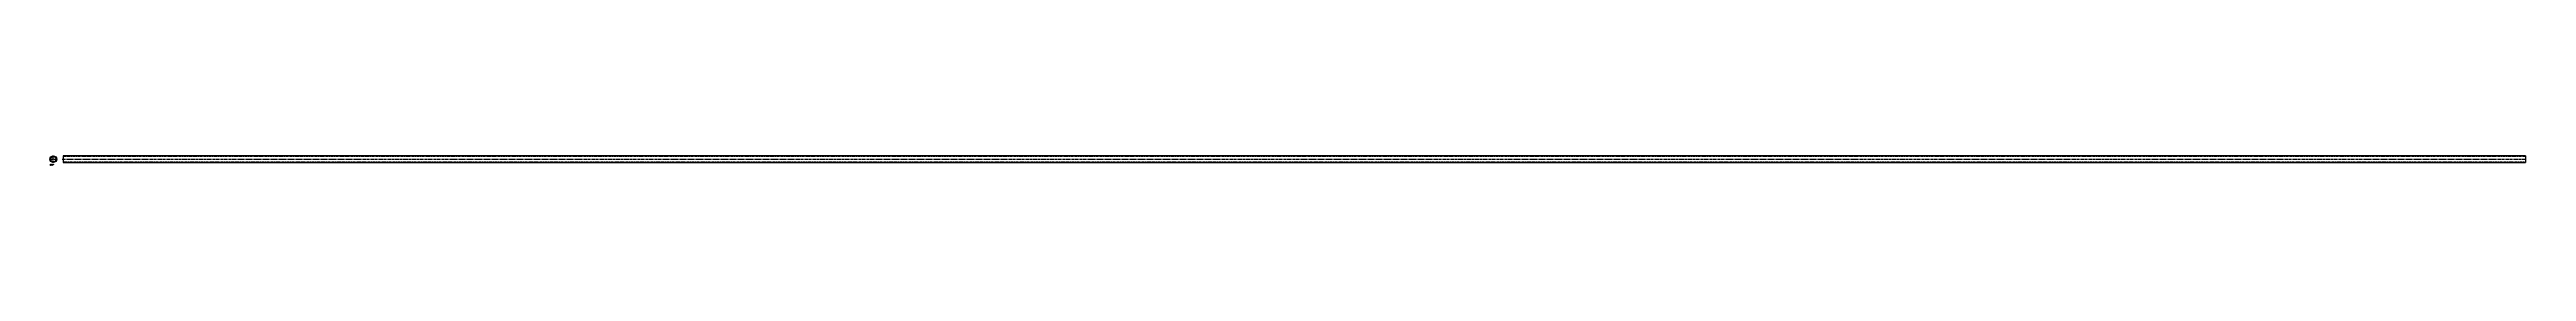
# Model space of a CAD drawing. Extents: x -2 to 15085, y -8 to 54.
import ezdxf

# ---------------------------------------------------------------- set-up
doc = ezdxf.new("R2010")
doc.units = 0
doc.header["$LTSCALE"] = 0.5
doc.linetypes.add('CENTER', pattern=[50.8, 31.75, -6.35, 6.35, -6.35])
doc.linetypes.add('DASHED', pattern=[19.05, 12.7, -6.35])
for name, color, linetype in [('MSM_CENTER', 1, 'CENTER'), ('MSM_CONTINUOUS', 7, 'CONTINUOUS'), ('MSM_DASHED', 4, 'DASHED'), ('MSM_PART_NUMBER', 7, 'CONTINUOUS')]:
    doc.layers.add(name, color=color, linetype=linetype)
doc.styles.get("Standard").update_dxf_attribs({"font": 'txt.shx', "height": 3, "bigfont": 'bigfont.shx'})

msp = doc.modelspace()

# ---------------------------------------------------------------- linework, layer by layer
at = {"layer": 'MSM_CENTER'}
for p, q in [((-2.5, 30.5), (43.5, 30.5)), ((20.5, 7.5), (20.5, 53.5)), ((75, 30.5), (15085, 30.5))]:
    msp.add_line(p, q, dxfattribs=at)
at = {"layer": 'MSM_CONTINUOUS'}
for p, q in [((15080, 51), (80, 51)), ((80, 51), (80, 10)), ((80, 10), (15080, 10)), ((15080, 51), (15080, 10))]:
    msp.add_line(p, q, dxfattribs=at)
for radius in [20.5, 16]:
    msp.add_circle((20.5, 30.5), radius, dxfattribs=at)
at = {"layer": 'MSM_DASHED'}
for p, q in [((15080, 46.5), (80, 46.5)), ((80, 14.5), (15080, 14.5))]:
    msp.add_line(p, q, dxfattribs=at)

# ---------------------------------------------------------------- texts
at = {"layer": 'MSM_PART_NUMBER'}
for s, p in [('HOTR32-15', (0, -3)), ('HOTR32', (0, -8))]:
    msp.add_text(s, height=3, dxfattribs=at).set_placement(p)

doc.saveas('drawing.dxf')
